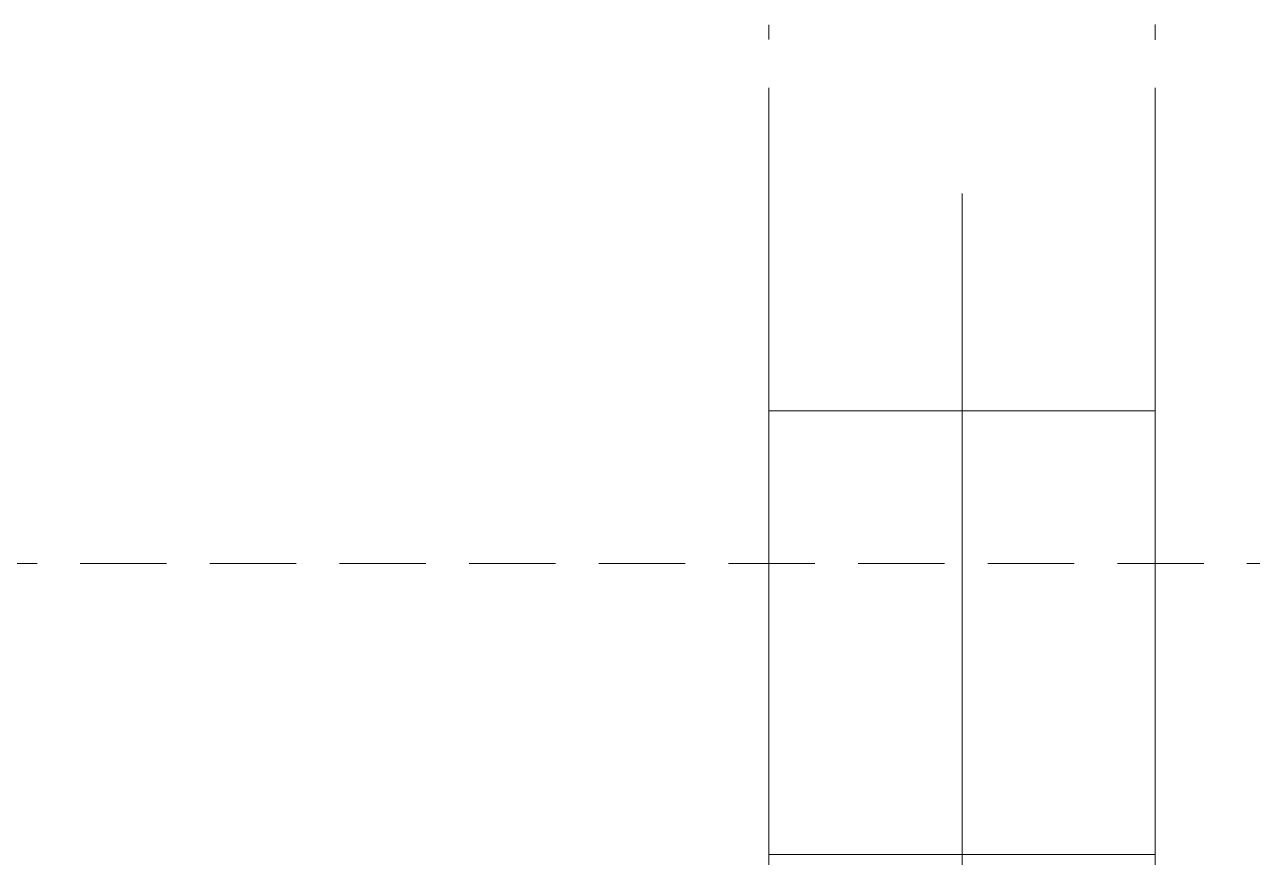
# Model space of a CAD drawing. Header units: centimetres. Extents: x -4953 to 4612, y -1053 to 5720.
# Drawn here: x -4586 to -4408.4, y -372.5 to -252.1 of the extents above; entities that cross this region are included whole.
import ezdxf

# ---------------------------------------------------------------- set-up
doc = ezdxf.new("R2010")
doc.units = ezdxf.units.CM
doc.linetypes.add('0-FT-HIDDEN2', pattern=[18.75, 12.5, -6.25])
for name, color, linetype, lineweight in [('Center Line', 7, 'Continuous', 9), ('Levels', 7, 'Continuous', 5), ('Pipe Fittings', 7, 'Continuous', 9), ('Pipes', 7, 'Continuous', 9)]:
    doc.layers.add(name, color=color, linetype=linetype, lineweight=lineweight)

# ---------------------------------------------------------------- blocks, each defined once
blk = doc.blocks.new('彎頭 - 焊接 - 90度-短彎-6538726-剖面 2')
at = {"layer": 'Pipe Fittings', "color": 60, "true_color": 0xbfff00}
for p, q in [((-7122.86, -307.94), (-7094.92, -307.94)), ((-7122.86, -307.94), (-7121.06, -307.94)), ((-7094.92, -307.94), (-7066.98, -307.94)), ((-7068.78, -307.94), (-7066.98, -307.94))]:
    blk.add_line(p, q, dxfattribs=at)
at = {"layer": 'Pipe Fittings', "color": 60, "true_color": 0xbfff00, "flags": 128}
for points in [[(-7122.86, -252.08), (-7122.86, -252.1), (-7122.86, -252.24), (-7122.86, -252.46), (-7122.86, -252.77), (-7122.86, -253.17), (-7122.86, -253.66), (-7122.86, -254.22)], [(-7066.98, -254.25), (-7066.98, -253.81), (-7066.98, -253.3), (-7066.98, -252.87), (-7066.98, -252.54), (-7066.98, -252.29), (-7066.98, -252.13), (-7066.98, -252.06), (-7066.98, -252.06)], [(-7122.86, -261.22), (-7122.86, -261.82), (-7122.86, -263.12), (-7122.86, -264.49), (-7122.86, -265.93), (-7122.86, -267.44), (-7122.86, -269.01), (-7122.86, -270.64), (-7122.86, -272.34), (-7122.86, -274.09), (-7122.86, -275.89), (-7122.86, -277.75), (-7122.86, -279.65), (-7122.86, -281.6), (-7122.86, -283.59), (-7122.86, -285.62), (-7122.86, -287.69), (-7122.86, -289.79), (-7122.86, -291.92), (-7122.86, -294.07), (-7122.86, -296.25), (-7122.86, -298.44), (-7122.86, -300.65), (-7122.86, -302.87), (-7122.86, -305.1), (-7122.86, -307.34), (-7122.86, -307.94)], [(-7066.98, -307.94), (-7066.98, -305.71), (-7066.98, -303.47), (-7066.98, -301.25), (-7066.98, -299.04), (-7066.98, -296.84), (-7066.98, -294.66), (-7066.98, -292.5), (-7066.98, -290.36), (-7066.98, -288.25), (-7066.98, -286.18), (-7066.98, -284.14), (-7066.98, -282.14), (-7066.98, -280.17), (-7066.98, -278.26), (-7066.98, -276.39), (-7066.98, -274.57), (-7066.98, -272.8), (-7066.98, -271.09), (-7066.98, -269.44), (-7066.98, -267.85), (-7066.98, -266.33), (-7066.98, -264.87), (-7066.98, -263.48), (-7066.98, -262.16), (-7066.98, -261.22)]]:
    blk.add_lwpolyline(points, dxfattribs=at)
blk = doc.blocks.new('彎頭 - 焊接 - 90度-短彎-V1-剖面 2')
at = {"layer": 'Pipe Fittings', "color": 60, "true_color": 0xbfff00}
for p, q in [((-7121.06, -372.06), (-7122.86, -372.06)), ((-7094.92, -372.06), (-7122.86, -372.06)), ((-7066.98, -372.06), (-7094.92, -372.06)), ((-7066.98, -372.06), (-7068.78, -372.06))]:
    blk.add_line(p, q, dxfattribs=at)
at = {"layer": 'Pipe Fittings', "color": 60, "true_color": 0xbfff00, "flags": 128}
for points in [[(-7122.86, -427.94), (-7122.86, -427.9), (-7122.86, -427.76), (-7122.86, -427.54), (-7122.86, -427.23), (-7122.86, -426.83), (-7122.86, -426.34), (-7122.86, -425.76), (-7122.86, -425.1), (-7122.86, -424.36), (-7122.86, -423.53), (-7122.86, -422.62), (-7122.86, -421.63), (-7122.86, -420.55), (-7122.86, -419.4), (-7122.86, -418.18), (-7122.86, -416.88), (-7122.86, -415.51), (-7122.86, -414.07), (-7122.86, -412.56), (-7122.86, -410.99), (-7122.86, -409.36), (-7122.86, -407.66), (-7122.86, -405.91), (-7122.86, -404.11), (-7122.86, -402.25), (-7122.86, -400.35), (-7122.86, -398.4), (-7122.86, -396.41), (-7122.86, -394.38), (-7122.86, -392.31), (-7122.86, -390.21), (-7122.86, -388.08), (-7122.86, -385.93), (-7122.86, -383.75), (-7122.86, -381.56), (-7122.86, -379.35), (-7122.86, -377.13), (-7122.86, -374.9), (-7122.86, -372.66), (-7122.86, -372.06)], [(-7066.98, -372.06), (-7066.98, -374.29), (-7066.98, -376.53), (-7066.98, -378.75), (-7066.98, -380.96), (-7066.98, -383.16), (-7066.98, -385.34), (-7066.98, -387.5), (-7066.98, -389.64), (-7066.98, -391.75), (-7066.98, -393.82), (-7066.98, -395.86), (-7066.98, -397.86), (-7066.98, -399.83), (-7066.98, -401.74), (-7066.98, -403.61), (-7066.98, -405.43), (-7066.98, -407.2), (-7066.98, -408.91), (-7066.98, -410.56), (-7066.98, -412.15), (-7066.98, -413.67), (-7066.98, -415.13), (-7066.98, -416.52), (-7066.98, -417.84), (-7066.98, -419.08), (-7066.98, -420.25), (-7066.98, -421.34), (-7066.98, -422.36), (-7066.98, -423.29), (-7066.98, -424.14), (-7066.98, -424.91), (-7066.98, -425.59), (-7066.98, -426.19), (-7066.98, -426.7), (-7066.98, -427.13), (-7066.98, -427.46), (-7066.98, -427.71), (-7066.98, -427.87), (-7066.98, -427.94), (-7066.98, -427.94)], [(-7122.86, -427.94), (-7122.83, -426.82), (-7122.77, -425.71), (-7122.66, -424.6), (-7122.5, -423.49), (-7122.3, -422.39), (-7122.06, -421.3), (-7121.77, -420.22), (-7121.44, -419.15), (-7121.07, -418.1), (-7120.65, -417.06), (-7120.2, -416.04), (-7119.7, -415.04), (-7119.16, -414.06), (-7118.59, -413.1), (-7117.98, -412.16), (-7117.33, -411.25), (-7116.64, -410.37), (-7115.92, -409.52), (-7115.17, -408.69), (-7114.38, -407.9), (-7113.57, -407.13), (-7112.72, -406.41), (-7111.84, -405.71), (-7110.94, -405.05), (-7110.01, -404.43), (-7109.06, -403.84), (-7108.09, -403.3), (-7107.09, -402.79), (-7106.07, -402.32), (-7105.04, -401.9), (-7103.99, -401.51), (-7102.93, -401.17), (-7101.85, -400.87), (-7100.76, -400.62), (-7099.67, -400.41), (-7098.56, -400.24), (-7097.45, -400.12), (-7096.34, -400.04), (-7095.22, -400), (-7094.92, -400)], [(-7094.92, -400), (-7093.8, -400.02), (-7092.68, -400.09), (-7091.57, -400.2), (-7090.47, -400.36), (-7089.37, -400.56), (-7088.28, -400.8), (-7087.2, -401.09), (-7086.13, -401.42), (-7085.07, -401.79), (-7084.04, -402.21), (-7083.02, -402.66), (-7082.02, -403.16), (-7081.03, -403.69), (-7080.08, -404.27), (-7079.14, -404.88), (-7078.23, -405.53), (-7077.35, -406.21), (-7076.49, -406.93), (-7075.67, -407.69), (-7074.87, -408.47), (-7074.11, -409.29), (-7073.38, -410.14), (-7072.69, -411.01), (-7072.03, -411.92), (-7071.41, -412.84), (-7070.82, -413.8), (-7070.28, -414.77), (-7069.77, -415.77), (-7069.3, -416.78), (-7068.88, -417.82), (-7068.49, -418.87), (-7068.15, -419.93), (-7067.85, -421.01), (-7067.6, -422.09), (-7067.38, -423.19), (-7067.22, -424.3), (-7067.09, -425.41), (-7067.01, -426.52), (-7066.98, -427.64), (-7066.98, -427.94)], [(-7094.92, -455.88), (-7096.03, -455.86), (-7097.15, -455.79), (-7098.26, -455.68), (-7099.37, -455.52), (-7100.47, -455.32), (-7101.56, -455.08), (-7102.64, -454.79), (-7103.71, -454.46), (-7104.76, -454.09), (-7105.8, -453.67), (-7106.82, -453.22), (-7107.82, -452.72), (-7108.8, -452.19), (-7109.76, -451.61), (-7110.69, -451), (-7111.6, -450.35), (-7112.49, -449.67), (-7113.34, -448.95), (-7114.17, -448.19), (-7114.96, -447.41), (-7115.72, -446.59), (-7116.45, -445.74), (-7117.15, -444.87), (-7117.81, -443.96), (-7118.43, -443.04), (-7119.01, -442.08), (-7119.56, -441.11), (-7120.07, -440.11), (-7120.53, -439.1), (-7120.96, -438.06), (-7121.34, -437.01), (-7121.68, -435.95), (-7121.98, -434.87), (-7122.24, -433.79), (-7122.45, -432.69), (-7122.62, -431.58), (-7122.74, -430.47), (-7122.82, -429.36), (-7122.86, -428.24), (-7122.86, -427.94)], [(-7066.98, -427.94), (-7067, -429.06), (-7067.07, -430.17), (-7067.18, -431.28), (-7067.33, -432.39), (-7067.53, -433.49), (-7067.78, -434.58), (-7068.07, -435.66), (-7068.4, -436.73), (-7068.77, -437.78), (-7069.18, -438.82), (-7069.64, -439.84), (-7070.13, -440.84), (-7070.67, -441.82), (-7071.25, -442.78), (-7071.86, -443.72), (-7072.51, -444.63), (-7073.19, -445.51), (-7073.91, -446.36), (-7074.67, -447.19), (-7075.45, -447.98), (-7076.27, -448.75), (-7077.12, -449.47), (-7077.99, -450.17), (-7078.89, -450.83), (-7079.82, -451.45), (-7080.77, -452.04), (-7081.75, -452.58), (-7082.74, -453.09), (-7083.76, -453.56), (-7084.79, -453.98), (-7085.84, -454.37), (-7086.91, -454.71), (-7087.98, -455.01), (-7089.07, -455.26), (-7090.17, -455.47), (-7091.27, -455.64), (-7092.38, -455.76), (-7093.5, -455.84), (-7094.62, -455.88), (-7094.92, -455.88)]]:
    blk.add_lwpolyline(points, dxfattribs=at)
at = {"layer": 'Pipe Fittings', "color": 60, "true_color": 0xbfff00}
for start, end in [(90, 270), (270, 90)]:
    blk.add_arc((-7094.92, -427.94), 27.94, start, end, dxfattribs=at)

msp = doc.modelspace()

# ---------------------------------------------------------------- linework, layer by layer
at = {"layer": 'Center Line', "color": 60, "true_color": 0xbfff00}
for p, q in [((-4450.4, -307.94), (-4450.4, -276.49)), ((-4450.4, -307.94), (-4450.4, -372.06)), ((-4450.4, -307.94), (-4450.4, -372.06)), ((-4450.4, -427.94), (-4450.4, -372.06))]:
    msp.add_line(p, q, dxfattribs=at)
at = {"layer": 'Levels', "color": 11, "linetype": '0-FT-HIDDEN2', "true_color": 0xff8040}
msp.add_line((-4952.94, -330), (-2579.39, -330), dxfattribs=at)
at = {"layer": 'Pipes', "color": 60, "true_color": 0xbfff00}
for p, q in [((-4478.34, -307.94), (-4478.34, -372.06)), ((-4476.54, -307.94), (-4478.34, -307.94)), ((-4450.4, -307.94), (-4478.34, -307.94)), ((-4422.46, -307.94), (-4450.4, -307.94)), ((-4422.46, -307.94), (-4424.26, -307.94)), ((-4422.46, -372.06), (-4422.46, -307.94)), ((-4478.34, -372.06), (-4450.4, -372.06)), ((-4478.34, -372.06), (-4476.54, -372.06)), ((-4450.4, -372.06), (-4422.46, -372.06)), ((-4424.26, -372.06), (-4422.46, -372.06))]:
    msp.add_line(p, q, dxfattribs=at)

# ---------------------------------------------------------------- block references
at = {"layer": 'Pipe Fittings', "color": 60, "true_color": 0xbfff00}
for name in ['彎頭 - 焊接 - 90度-短彎-6538726-剖面 2', '彎頭 - 焊接 - 90度-短彎-V1-剖面 2']:
    msp.add_blockref(name, (2644.52, 0), dxfattribs=at)

doc.saveas('drawing.dxf')
